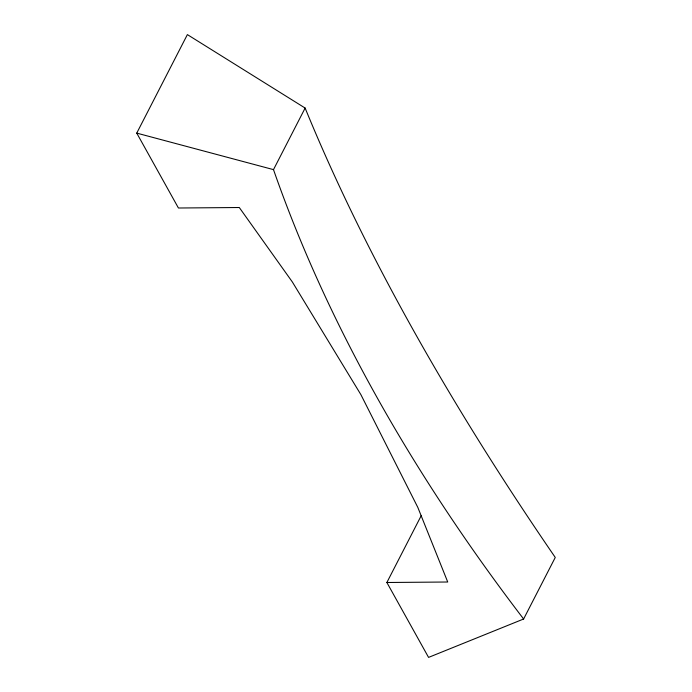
<?xml version="1.0" encoding="UTF-8"?>
<svg xmlns="http://www.w3.org/2000/svg" width="692" height="692" viewBox="0 0 692 692"><rect width="100%" height="100%" fill="white"/><g stroke="black" fill="none" stroke-linecap="round" stroke-linejoin="round"><path stroke-width="1.04" d="M386.871 582.5L447.733 582.007L417.821 507.409L360.878 394.622L292.327 281.929L239.294 207.513L178.432 208.007L136.748 133.115L187.376 34.6L305.129 108.056A2775.145 1005.191 36.5 0 0 555.261 557.449L523.61 619.011L428.564 657.4L386.871 582.5L421.281 515.549M523.619 619.011A2775.145 1522.391 16.8 0 1 273.496 169.626L305.129 108.056M136.748 133.115L273.478 169.626"/></g></svg>
